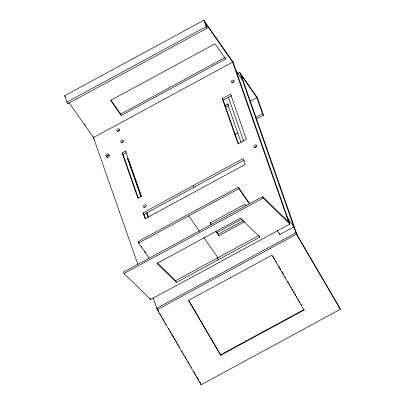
<?xml version="1.0" encoding="UTF-8"?>
<svg xmlns="http://www.w3.org/2000/svg" width="405" height="405" viewBox="0 0 405 405"><rect width="100%" height="100%" fill="white"/><g stroke="black" fill="none" stroke-linecap="round" stroke-linejoin="round"><path stroke-width="0.61" d="M220.603 354.765L304.094 309.496L304.084 310.068L220.593 355.337L220.603 354.765L188.507 299.867M230.237 277.805L230.248 277.233M262.339 332.702L262.349 332.13M204.92 21.764L207.152 28.142L68.005 103.594L66.947 102.08L64.714 95.701L203.862 20.25L233.143 62.167L289.843 224.066L150.695 299.518L124.001 273.547L123.49 272.074L262.637 196.627L289.327 222.598L288.269 221.079M66.947 102.08L206.094 26.629L203.862 20.25M121.232 115.546L120.72 114.073L225.079 57.485L225.595 58.958L121.232 115.546L110.651 100.394L215.009 43.811L225.595 58.958M93.454 137.573L232.602 62.122M237.502 73.568L239.719 72.368L257.357 97.615L263.544 115.278L256.436 119.131M125.52 151.126L141.325 196.263L137.847 198.146L122.042 153.014L125.52 151.126L126.223 152.138M222.229 98.688L230.577 94.162L246.382 139.3L238.034 143.826L222.229 98.688L223.287 100.202L238.677 144.15M138.49 198.475L123.1 154.528L126.082 152.908M223.287 100.202L231.635 95.676M224.856 105.528L227.625 104.024L228.329 105.037M225.362 107.34L228.683 105.543M250.255 101.128L256.816 97.575L262.486 113.764L263.544 115.278M255.925 117.318L262.486 113.764M234.885 134.531L237.664 133.027M143 212.868L243.187 158.542L245.248 164.43L145.061 218.756L143 212.868L144.058 214.382L145.501 218.503M144.058 214.382L244.245 160.056M149.101 258.056L138.611 243.04L138.095 241.572L238.282 187.247L249.855 203.811M138.611 243.04L238.798 188.72L238.282 187.247M124.001 273.547L263.149 198.096L289.843 224.066L288.785 222.553L232.085 60.649M216.614 232.743L242.074 218.938M244.833 221.656L218.877 235.725L218.366 234.257L243.764 220.482M157.423 262.926L175.623 280.635L259.109 235.366M259.944 237.148L240.418 218.143L156.927 263.417L176.458 282.417L259.944 237.148L259.529 236.257M277.101 230.415L279.921 234.454L293.838 226.911L286.781 216.807M157.388 309.334L156.75 308.245L295.898 232.799L339.77 307.83L340.286 309.298L201.138 384.75L157.267 309.719L153.201 298.11M205.436 23.237L233.66 63.636M257.874 99.088L241.289 75.355L297.473 235.786L296.414 234.267L239.719 72.368M206.094 26.629L207.152 28.142M235.943 70.637L242.296 79.724M238.798 188.72L249.288 203.73M245.906 205.755L244.848 204.242L210.058 223.104L211.116 224.618M193.094 185.703L194.152 187.221M210.251 222.639L211.658 224.659M216.245 231.225L218.366 234.257M215.703 231.184L218.877 235.725M110.838 99.934L120.72 114.073M188.705 215.88L199.543 231.397M203.882 237.603L217.971 257.772M122.042 153.014L123.1 154.528M64.714 95.701L65.418 96.709M84.245 123.657L85.334 125.211M69.184 102.835L94.157 138.581M138.095 241.572L139.183 243.121M141.35 246.23L142.074 247.263M144.605 250.887L145.689 252.442M149.987 298.51L150.695 299.518L150.351 298.536M156.75 308.245L157.459 309.258M340.286 309.298L296.414 234.267L157.267 309.719L158.325 311.232L157.98 310.25M272.945 256.228L273.583 257.317M274.22 258.4L274.853 259.489M275.805 261.119L276.443 262.207M278.67 266.014L280.893 269.816M281.845 271.446L283.753 274.712M284.705 276.342L285.662 277.972M287.565 281.232L288.522 282.862M289.155 283.951L289.793 285.034M290.425 286.122L291.382 287.752M292.015 288.841L292.972 290.471M293.605 291.559L294.243 292.648M294.875 293.731L295.832 295.361M296.465 296.45L297.103 297.538M298.055 299.168L298.693 300.257M299.325 301.345L299.963 302.429M300.915 304.059L301.553 305.147M304.084 310.068L271.983 255.17L188.492 300.439L220.593 355.337M158.34 310.964L158.978 312.052M159.61 313.141L160.567 314.771M161.2 315.859L161.838 316.948M162.79 318.578L163.428 319.667M164.065 320.75L164.698 321.838M165.655 323.468L166.288 324.557M168.515 328.364L169.148 329.452M170.105 331.082L171.057 332.713M171.695 333.801L173.917 337.608M174.555 338.696L175.507 340.327M176.145 341.415L176.777 342.498M177.415 343.587L178.367 345.217M179.005 346.305L179.643 347.394M181.865 351.201L182.822 352.831M183.455 353.919L184.093 355.008M185.044 356.638L185.682 357.726M186.315 358.81L186.953 359.898M187.905 361.528L188.543 362.617M189.181 363.705L189.813 364.794M190.77 366.424L191.403 367.512M193.631 371.314L195.853 375.121M196.81 376.751L198.718 380.017M199.67 381.647L200.622 383.277M217.363 258L218.199 259.782M175.623 280.635L176.458 282.417M279.506 233.265L279.921 234.454M228.207 96.835L243.653 140.93M262.637 196.627L263.149 198.096M227.625 104.024L241.132 142.601M141.38 196.663L128.496 159.864L127.438 158.35L140.737 196.334M146.995 212.686L148.655 217.434M146.559 212.949L148.012 217.105M200.794 383.768L201.138 384.75M93.109 136.591L137.862 264.384M67.625 102.5L68.005 103.594M232.536 82.686A1.6 1.018 -34.9 0 1 233.791 81.704M144.595 207.431A1.6 1.018 -34.9 0 1 145.851 206.449M255.064 147.769A1.6 1.018 -34.9 0 1 256.471 146.463M117.961 131.382A1.6 1.018 -34.9 0 1 119.586 130.319M121.915 142.666A1.6 1.018 -34.9 0 1 123.171 141.684M107.689 157.52A1.6 1.018 -34.9 0 0 109.482 155.535A1.6 1.018 -34.9 0 0 107.097 155.819A1.6 1.018 -34.9 0 0 107.689 157.52M106.793 156.234A1.6 1.018 -34.9 0 0 108.586 154.254A1.6 1.018 -34.9 0 0 106.201 154.533A1.6 1.018 -34.9 0 0 106.793 156.234M232.308 82.559A1.6 1.018 -34.9 0 0 234.095 80.575A1.6 1.018 -34.9 0 0 231.711 80.858A1.6 1.018 -34.9 0 0 232.308 82.559M144.362 207.299A1.6 1.018 -34.9 0 0 146.154 205.32A1.6 1.018 -34.9 0 0 143.77 205.603A1.6 1.018 -34.9 0 0 144.362 207.299M254.988 147.319A1.6 1.018 -34.9 0 0 256.775 145.339A1.6 1.018 -34.9 0 0 254.391 145.618A1.6 1.018 -34.9 0 0 254.988 147.319M117.733 131.255A1.6 1.018 -34.9 0 0 119.521 129.276A1.6 1.018 -34.9 0 0 117.136 129.554A1.6 1.018 -34.9 0 0 117.733 131.255M121.687 142.54A1.6 1.018 -34.9 0 0 123.474 140.56A1.6 1.018 -34.9 0 0 121.09 140.839A1.6 1.018 -34.9 0 0 121.687 142.54"/></g></svg>
